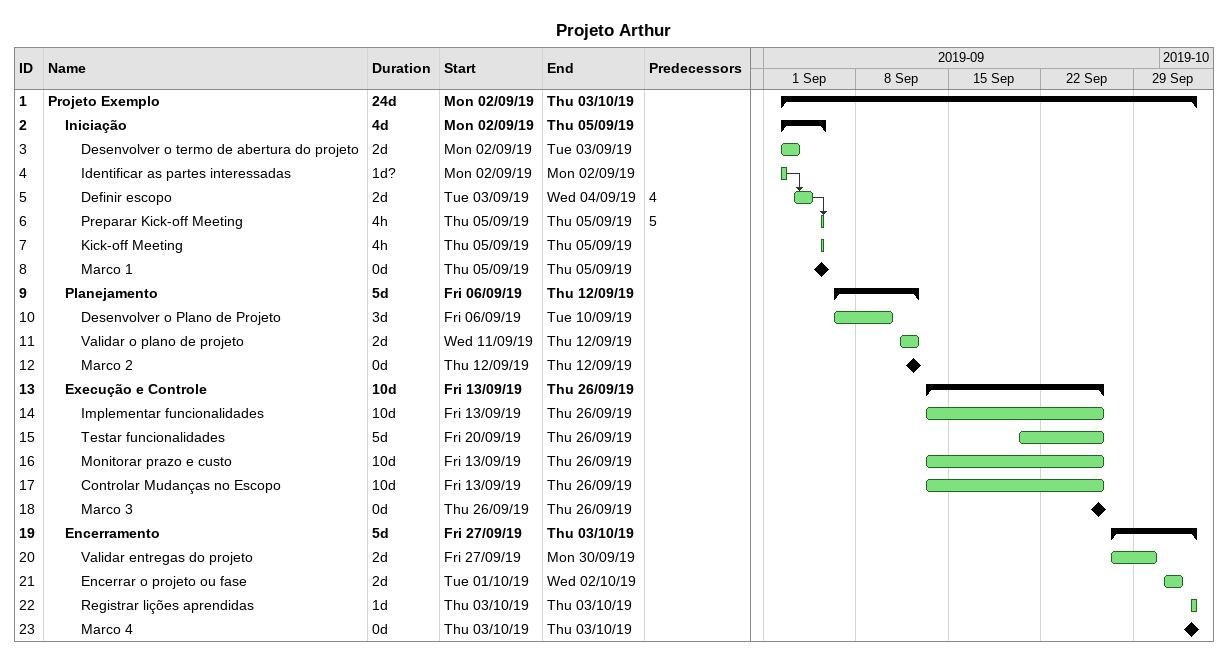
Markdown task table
Projeto Arthur

| ID | Level | Task | Duration | Start | Finish | Predecessors |
|---|---|---|---|---|---|---|
| 1 | 1 | **Projeto Exemplo** | 24d | 2019-09-02 | 2019-10-03 |  |
| 2 | 2 | **Iniciação** | 4d | 2019-09-02 | 2019-09-05 |  |
| 3 | 3 | Desenvolver o termo de abertura do projeto | 2d | 2019-09-02 | 2019-09-03 |  |
| 4 | 3 | Identificar as partes interessadas | 1d? | 2019-09-02 | 2019-09-02 |  |
| 5 | 3 | Definir escopo | 2d | 2019-09-03 | 2019-09-04 | 4 |
| 6 | 3 | Preparar Kick-off Meeting | 4h | 2019-09-05 | 2019-09-05 | 5 |
| 7 | 3 | Kick-off Meeting | 4h | 2019-09-05 | 2019-09-05 |  |
| 8 | 3 | Marco 1 | 0d | 2019-09-05 | 2019-09-05 |  |
| 9 | 2 | **Planejamento** | 5d | 2019-09-06 | 2019-09-12 |  |
| 10 | 3 | Desenvolver o Plano de Projeto | 3d | 2019-09-06 | 2019-09-10 |  |
| 11 | 3 | Validar o plano de projeto | 2d | 2019-09-11 | 2019-09-12 |  |
| 12 | 3 | Marco 2 | 0d | 2019-09-12 | 2019-09-12 |  |
| 13 | 2 | **Execução e Controle** | 10d | 2019-09-13 | 2019-09-26 |  |
| 14 | 3 | Implementar funcionalidades | 10d | 2019-09-13 | 2019-09-26 |  |
| 15 | 3 | Testar funcionalidades | 5d | 2019-09-20 | 2019-09-26 |  |
| 16 | 3 | Monitorar prazo e custo | 10d | 2019-09-13 | 2019-09-26 |  |
| 17 | 3 | Controlar Mudanças no Escopo | 10d | 2019-09-13 | 2019-09-26 |  |
| 18 | 3 | Marco 3 | 0d | 2019-09-26 | 2019-09-26 |  |
| 19 | 2 | **Encerramento** | 5d | 2019-09-27 | 2019-10-03 |  |
| 20 | 3 | Validar entregas do projeto | 2d | 2019-09-27 | 2019-09-30 |  |
| 21 | 3 | Encerrar o projeto ou fase | 2d | 2019-10-01 | 2019-10-02 |  |
| 22 | 3 | Registrar lições aprendidas | 1d | 2019-10-03 | 2019-10-03 |  |
| 23 | 3 | Marco 4 | 0d | 2019-10-03 | 2019-10-03 |  |
